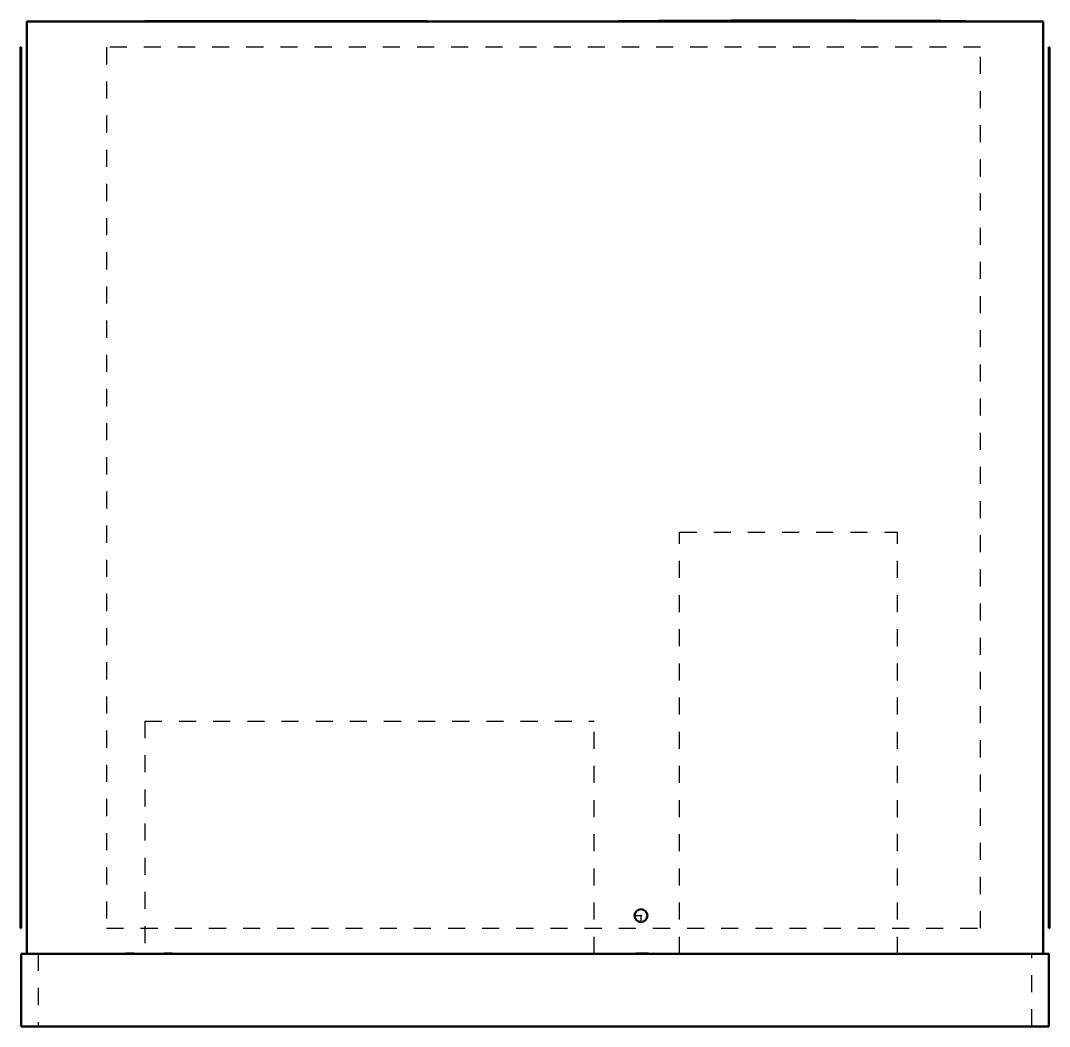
# Model space of a CAD drawing. Header units: inches. Extents: x -30.1 to 30.1, y 0 to 58.9.
import ezdxf

# ---------------------------------------------------------------- set-up
doc = ezdxf.new("R2010")
doc.units = ezdxf.units.IN
doc.header["$MEASUREMENT"] = 0
doc.linetypes.add('Center', pattern=[1.5, 0.45, -0.5, 0.05, -0.5])
doc.linetypes.add('Dashed', pattern=[2, 1, -1])
for name, color, linetype, lineweight in [('AM_0', 7, 'Continuous', 50), ('AM_4', 3, 'Continuous', 25), ('AM_7', 7, 'Center', 25), ('AM_9', 6, 'Dashed', 25)]:
    doc.layers.add(name, color=color, linetype=linetype, lineweight=lineweight)

# ---------------------------------------------------------------- blocks, each defined once
blk = doc.blocks.new('1_DSH1504D000001S_PART13_0_in_DSH1504D000001S_2')
at = {"layer": 'AM_0'}
for p, q in [((-29.763, 58.8125), (29.763, 58.8125)), ((-29.763, 58.8125), (-29.763, 4.25)), ((29.763, 58.8125), (29.763, 4.25))]:
    blk.add_line(p, q, dxfattribs=at)
blk = doc.blocks.new('2_DSH1504D000001S_PART12_0_in_DSH1504D000001S_2')
at = {"layer": 'AM_9'}
for p, q in [((26.09375, 57.3125), (-25.09375, 57.3125)), ((-25.09375, 57.3125), (-25.09375, 5.75)), ((26.09375, 5.75), (26.09375, 57.3125)), ((-25.09375, 5.75), (26.09375, 5.75))]:
    blk.add_line(p, q, dxfattribs=at)
blk = doc.blocks.new('3_DSH1504D000001S_PART11_0_in_DSH1504D000001S_2')
at = {"layer": 'AM_0'}
for p, q in [((30.09375, 5.75), (30.09375, 57.3125)), ((30.125, 57.3125), (30.09375, 57.3125)), ((30.125, 57.3125), (30.125, 5.75)), ((30.125, 5.75), (30.09375, 5.75))]:
    blk.add_line(p, q, dxfattribs=at)
blk = doc.blocks.new('4_DSH1504D000001S_PART10_0_in_DSH1504D000001S_2')
at = {"layer": 'AM_0'}
for points in [[(15.047, 58.875), (13.241, 58.874), (11.484, 58.872), (9.823, 58.868), (8.305, 58.862), (7.238, 58.857), (6.303, 58.85), (5.513, 58.844), (4.884, 58.836), (4.521, 58.831), (4.258, 58.825), (4.1, 58.819), (4.05, 58.814), (4.048, 58.813), (4.047, 58.813), (4.047, 58.812)], [(26.047, 58.812), (26.047, 58.813), (26.046, 58.813), (26.044, 58.814), (25.994, 58.819), (25.836, 58.825), (25.573, 58.831), (25.21, 58.836), (24.567, 58.844), (23.76, 58.851), (22.801, 58.857), (21.707, 58.862), (20.497, 58.867), (18.773, 58.871), (16.938, 58.874), (15.047, 58.875)]]:
    blk.add_lwpolyline(points, dxfattribs=at)
at = {"layer": 'AM_4'}
blk.add_line((15.047, 58.875), (15.047, 58.812), dxfattribs=at)
blk = doc.blocks.new('5_DSH1504D000001S_PART9_0_in_DSH1504D000001S_2')
at = {"layer": 'AM_9'}
for p, q in [((-22.84375, 17.875), (3.46875, 17.875)), ((-22.84375, 17.875), (-22.84375, 4.25)), ((3.46875, 4.25), (3.46875, 17.875))]:
    blk.add_line(p, q, dxfattribs=at)
blk = doc.blocks.new('6_DSH1504D000001S_PART8_0_in_DSH1504D000001S_2')
at = {"layer": 'AM_9'}
for p, q in [((8.46875, 28.9375), (21.21875, 28.9375)), ((8.46875, 4.25), (8.46875, 28.9375)), ((21.21875, 4.25), (21.21875, 28.9375))]:
    blk.add_line(p, q, dxfattribs=at)
blk = doc.blocks.new('7_DSH1504D000001S_PART7_0_in_DSH1504D000001S_2')
at = {"layer": 'AM_0'}
for p, q in [((-30.09375, 4.25), (-30.09375, 0)), ((-30.09375, 4.25), (30.09375, 4.25)), ((30.09375, 0), (30.09375, 4.25)), ((30.09375, 0), (-30.09375, 0))]:
    blk.add_line(p, q, dxfattribs=at)
at = {"layer": 'AM_9'}
for p, q in [((-29.09375, 4.25), (-29.09375, 0)), ((29.09375, 0), (29.09375, 4.25))]:
    blk.add_line(p, q, dxfattribs=at)
blk = doc.blocks.new('8_DSH1504D000001S_PART6_0_in_DSH1504D000001S_2')
at = {"layer": 'AM_0'}
blk.add_circle((6.20875, 6.484), 0.375, dxfattribs=at)
at = {"layer": 'AM_7'}
for p, q in [((6.20875, 6.09025), (6.20875, 6.87775)), ((5.815, 6.484), (6.6025, 6.484))]:
    blk.add_line(p, q, dxfattribs=at)
blk = doc.blocks.new('9_DSH1504D000001S_PART5_0_in_DSH1504D000001S_2')
at = {"layer": 'AM_9'}
for p, q in [((5.90625, 4.3125), (5.90625, 4.25)), ((5.90625, 4.3125), (6.65625, 4.3125)), ((6.65625, 4.25), (6.65625, 4.3125))]:
    blk.add_line(p, q, dxfattribs=at)
blk = doc.blocks.new('10_DSH1504D000001S_PART4_0_in_DSH1504D000001S_2')
at = {"layer": 'AM_9'}
for p, q in [((-23.96875, 4.3125), (-23.96875, 4.25)), ((-23.96875, 4.3125), (-23.46875, 4.3125)), ((-23.46875, 4.25), (-23.46875, 4.3125))]:
    blk.add_line(p, q, dxfattribs=at)
blk = doc.blocks.new('11_DSH1504D000001S_PART3_0_in_DSH1504D000001S_2')
at = {"layer": 'AM_9'}
for p, q in [((-21.71875, 4.3125), (-21.21875, 4.3125)), ((-21.71875, 4.3125), (-21.71875, 4.25)), ((-21.21875, 4.25), (-21.21875, 4.3125))]:
    blk.add_line(p, q, dxfattribs=at)
blk = doc.blocks.new('12_DSH1504D000001S_PART2_0_in_DSH1504D000001S_2')
at = {"layer": 'AM_0'}
for points in [[(-15.047, 58.844), (-16.853, 58.843), (-18.61, 58.842), (-20.27, 58.84), (-21.789, 58.837), (-22.856, 58.835), (-23.791, 58.831), (-24.58, 58.828), (-25.21, 58.824), (-25.573, 58.822), (-25.836, 58.819), (-25.994, 58.816), (-26.044, 58.813), (-26.046, 58.813), (-26.047, 58.813), (-26.047, 58.813), (-26.047, 58.812)], [(-4.047, 58.812), (-4.047, 58.813), (-4.047, 58.813), (-4.048, 58.813), (-4.05, 58.813), (-4.1, 58.816), (-4.258, 58.819), (-4.521, 58.822), (-4.884, 58.824), (-5.526, 58.828), (-6.334, 58.832), (-7.293, 58.835), (-8.387, 58.837), (-9.597, 58.84), (-11.321, 58.842), (-13.156, 58.843), (-15.047, 58.844)]]:
    blk.add_lwpolyline(points, dxfattribs=at)
at = {"layer": 'AM_4'}
blk.add_line((-15.047, 58.812), (-15.047, 58.844), dxfattribs=at)
blk = doc.blocks.new('13_DSH1504D000001S_PART1_0_in_DSH1504D000001S_2')
at = {"layer": 'AM_0'}
for p, q in [((-30.09375, 57.3125), (-30.125, 57.3125)), ((-30.125, 5.75), (-30.125, 57.3125)), ((-30.09375, 57.3125), (-30.09375, 5.75)), ((-30.09375, 5.75), (-30.125, 5.75))]:
    blk.add_line(p, q, dxfattribs=at)

msp = doc.modelspace()

# ---------------------------------------------------------------- block references
for name in ['1_DSH1504D000001S_PART13_0_in_DSH1504D000001S_2', '12_DSH1504D000001S_PART2_0_in_DSH1504D000001S_2', '4_DSH1504D000001S_PART10_0_in_DSH1504D000001S_2', '13_DSH1504D000001S_PART1_0_in_DSH1504D000001S_2', '2_DSH1504D000001S_PART12_0_in_DSH1504D000001S_2', '3_DSH1504D000001S_PART11_0_in_DSH1504D000001S_2', '6_DSH1504D000001S_PART8_0_in_DSH1504D000001S_2', '5_DSH1504D000001S_PART9_0_in_DSH1504D000001S_2', '8_DSH1504D000001S_PART6_0_in_DSH1504D000001S_2', '7_DSH1504D000001S_PART7_0_in_DSH1504D000001S_2', '10_DSH1504D000001S_PART4_0_in_DSH1504D000001S_2', '11_DSH1504D000001S_PART3_0_in_DSH1504D000001S_2', '9_DSH1504D000001S_PART5_0_in_DSH1504D000001S_2']:
    msp.add_blockref(name, (0, 0))

doc.saveas('drawing.dxf')
